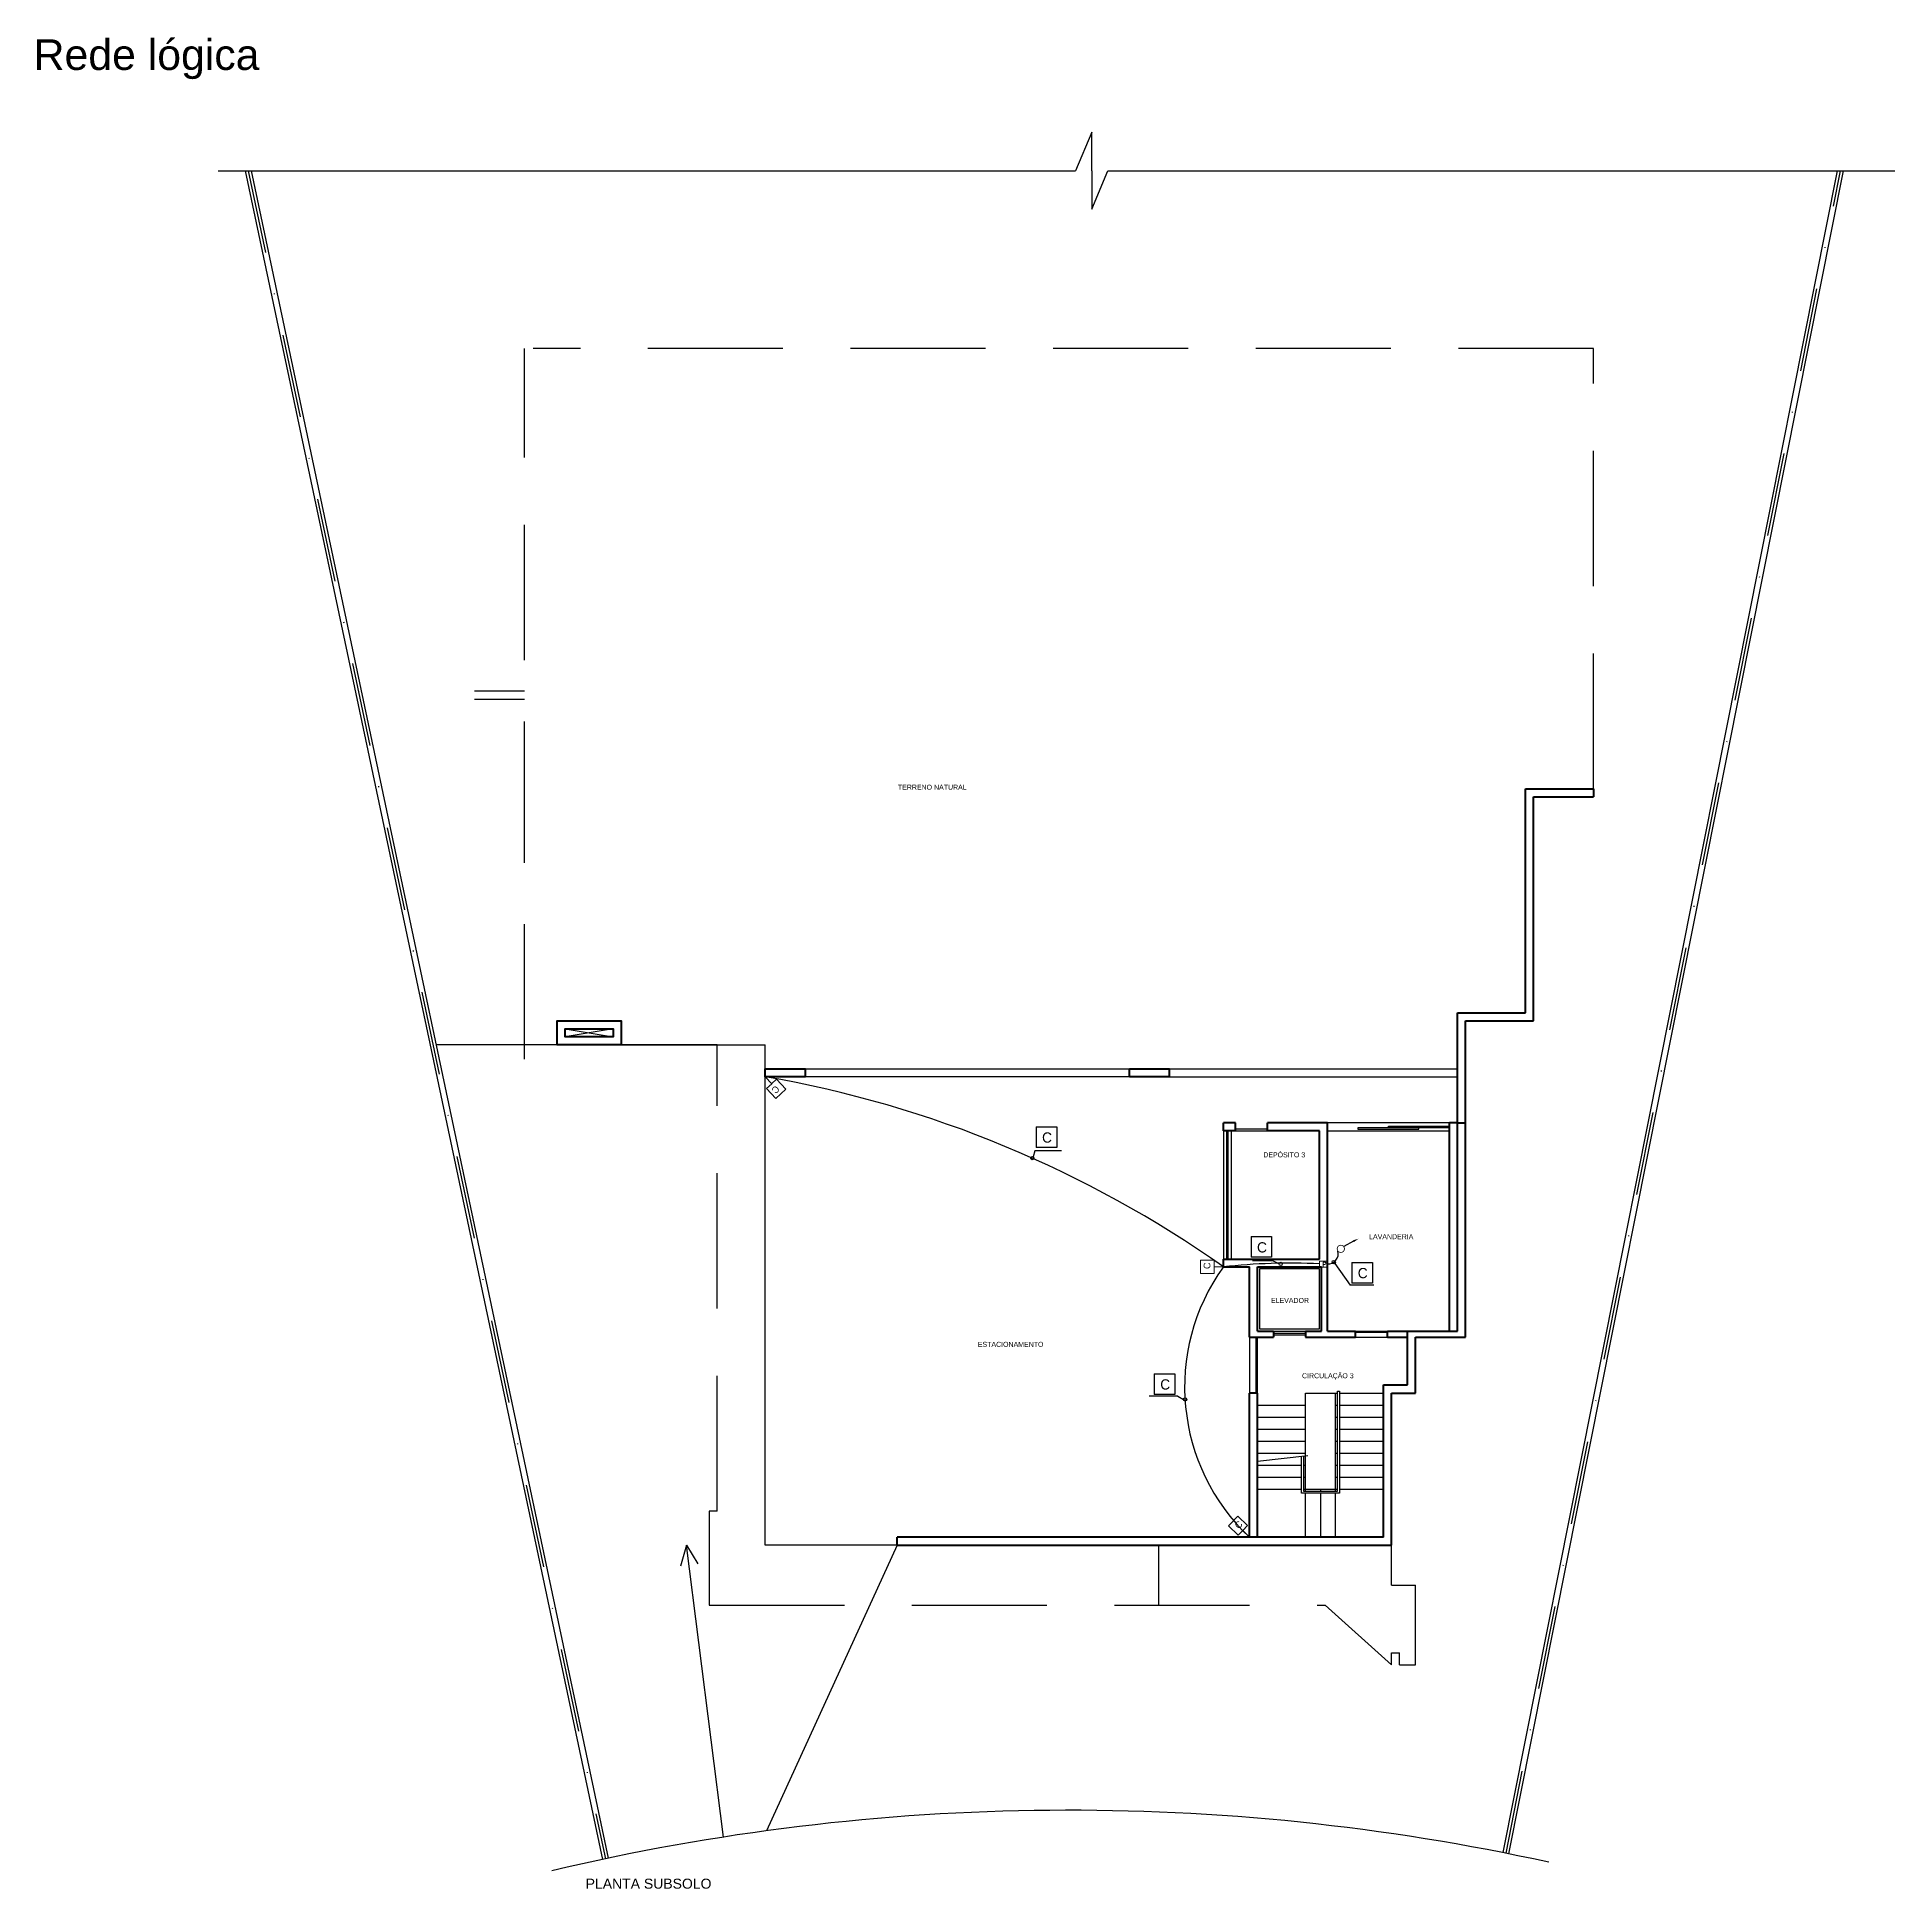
# Model space of a CAD drawing. Header units: millimetres. Extents: x 2775 to 3964, y 1473 to 2314.
# Drawn here: x 3047.8 to 3292.3, y 1781.3 to 2025 of the extents above; entities that cross this region are included whole.
import ezdxf

# ---------------------------------------------------------------- set-up
doc = ezdxf.new("R2010")
doc.units = ezdxf.units.MM
for name, pattern in [('ACAD_ISO04W100', [30, 24, -3, 0, -3]), ('DASHDOT', [1, 0.5, -0.25, 0, -0.25]), ('DASHEDX2', [38.1, 25.4, -12.7])]:
    doc.linetypes.add(name, pattern=pattern)
for name, color, linetype in [('01', 254, 'Continuous'), ('02', 7, 'Continuous'), ('03', 254, 'Continuous'), ('04', 4, 'Continuous'), ('8', 6, 'Continuous'), ('Correções', 30, 'Continuous'), ('Rede Lógica', 6, 'Continuous')]:
    doc.layers.add(name, color=color, linetype=linetype)
for name, color, linetype, lineweight in [('06', 252, 'Continuous', 60), ('EJEL05130C', 130, 'Continuous', 30), ('EJEL0580C', 80, 'Continuous', 9), ('EJEL09210C', 210, 'Continuous', 9), ('EJEL25170C', 170, 'Continuous', 25), ('EJEL25170TP', 10, 'ACAD_ISO04W100', 25)]:
    doc.layers.add(name, color=color, linetype=linetype, lineweight=lineweight)
doc.styles.add('PADRÃO', font='', dxfattribs={"height": 0.2})
doc.styles.add('SR80', font='SIMPLEX', dxfattribs={"height": 0.1})
doc.styles.get("Standard").update_dxf_attribs({"font": 'arial.ttf'})
doc.styles.get('PADRÃO').set_extended_font_data('AvantGarde Bk BT')

# ---------------------------------------------------------------- blocks, each defined once
blk = doc.blocks.new('36')
at = {"layer": 'EJEL0580C'}
for p, q in [((3412.247, 1844.068, -0.323), (3412.646, 1844.068, -0.323)), ((3412.247, 1844.068, -0.323), (3412.247, 1843.669, -0.323)), ((3412.646, 1844.068, -0.323), (3412.646, 1843.669, -0.323)), ((3412.446, 1843.669, -0.323), (3412.247, 1843.669, -0.323)), ((3412.646, 1843.669, -0.323), (3412.441, 1843.669, -0.323)), ((3412.441, 1843.669, -0.323), (3412.441, 1843.393, -0.323))]:
    blk.add_line(p, q, dxfattribs=at)
at = {"layer": 'EJEL0580C', "style": 'PADRÃO'}
blk.add_text('C', height=0.198, dxfattribs=at).set_placement((3412.382, 1843.776, -0.323))
blk = doc.blocks.new('condutor')
at = {"layer": 'EJEL05130C'}
blk.add_line((480791.9, -163045.3), (480740.1, -163045.3), dxfattribs=at)
at = {"layer": 'EJEL05130C', "ltscale": 5}
blk.add_line((480791.9, -163045.3), (480806.4, -163053.1), dxfattribs=at)
blk.add_circle((480810.4, -163053.1), 4, dxfattribs=at)
blk = doc.blocks.new('cc')
at = {"layer": 'Rede Lógica'}
for p, q in [((37491.183, 6894.684), (37491.379, 6894.684)), ((37491.183, 6894.684), (37491.183, 6894.487)), ((37491.379, 6894.684), (37491.379, 6894.487)), ((37491.281, 6894.487), (37491.183, 6894.487)), ((37491.379, 6894.487), (37491.232, 6894.487))]:
    blk.add_line(p, q, dxfattribs=at)
at = {"layer": 'Rede Lógica', "color": 6, "style": 'PADRÃO'}
blk.add_text('C', height=0.0974, dxfattribs=at).set_placement((37491.24, 6894.533))
blk = doc.blocks.new('caixa de passagem')
at = {"layer": 'EJEL0580C'}
for p, q in [((480933.9, -163946.2), (480933.9, -163931.2)), ((480933.9, -163931.2), (480953.9, -163931.2)), ((480933.9, -163946.2), (480953.9, -163946.2)), ((480953.9, -163946.2), (480953.9, -163931.2))]:
    blk.add_line(p, q, dxfattribs=at)
at = {"layer": 'EJEL0580C', "style": 'SR80'}
blk.add_text('P', height=11.5, dxfattribs=at).set_placement((480941.1, -163945.4))
blk = doc.blocks.new('Eletroduto que sober')
at = {"layer": 'EJEL09210C', "linetype": 'ByBlock', "lineweight": -2}
blk.add_line((37626.687, 7031), (37626.578, 7030.942), dxfattribs=at)
at = {"layer": 'EJEL09210C'}
blk.add_circle((37626.547, 7030.915), 0.041, dxfattribs=at)
blk.add_solid([(37626.682, 7031.01), (37626.746, 7031.029), (37626.692, 7030.99)], dxfattribs=at)

msp = doc.modelspace()

# ---------------------------------------------------------------- linework, layer by layer
at = {"layer": '01', "linetype": 'DASHDOT', "ltscale": 22}
for p, q in [((3075.56, 2007.44), (3122.58, 1785.3)), ((3241.13, 1786.03), (3285.15, 2007.44))]:
    msp.add_line(p, q, dxfattribs=at)
at = {"layer": '01', "ltscale": 5}
for p, q in [((3233.68, 1882.14), (3217.62, 1882.14)), ((3217.62, 1881.08), (3233.68, 1881.08)), ((3207.35, 1853.96), (3207.35, 1846.59)), ((3210.51, 1854.75), (3214.72, 1854.75)), ((3221.31, 1853.96), (3225.52, 1853.96)), ((3215.06, 1838.35), (3208.41, 1837.58)), ((3161.01, 1826.58), (3143.78, 1788.99))]:
    msp.add_line(p, q, dxfattribs=at)
at = {"layer": '01', "linetype": 'DASHEDX2', "ltscale": 0.7}
for p, q in [((3214.72, 1846.59), (3218.94, 1846.59)), ((3214.72, 1838.31), (3214.72, 1846.59)), ((3208.41, 1845.01), (3214.72, 1845.01)), ((3208.41, 1843.43), (3214.72, 1843.43)), ((3208.41, 1841.85), (3214.72, 1841.85)), ((3208.41, 1840.27), (3214.72, 1840.27)), ((3208.41, 1838.69), (3214.72, 1838.69))]:
    msp.add_line(p, q, dxfattribs=at)
at = {"layer": '01', "ltscale": 5}
msp.add_lwpolyline([(3216.57, 1862.92), (3208.67, 1862.92), (3208.67, 1855.02), (3210.51, 1855.02), (3214.72, 1855.02), (3216.57, 1855.02)], close=True, dxfattribs=at)
at = {"layer": '02', "ltscale": 5}
for p, q in [((3186.6, 2012.52), (3184.46, 2007.44)), ((3186.6, 2007.44), (3186.6, 2012.52)), ((3075.16, 2007.44), (3122.19, 1785.22)), ((3075.96, 2007.44), (3122.96, 1785.38)), ((3186.6, 2007.44), (3186.6, 2002.37)), ((3186.6, 2002.37), (3188.73, 2007.44)), ((3240.75, 1786.11), (3284.74, 2007.44)), ((3241.52, 1785.96), (3285.55, 2007.44)), ((3117.3, 1894.51), (3123.62, 1893.46)), ((3123.62, 1894.51), (3117.3, 1893.46)), ((3123.62, 1892.41), (3100.31, 1892.41)), ((3124.68, 1892.41), (3143.63, 1892.41)), ((3143.63, 1889.25), (3143.63, 1892.41)), ((3143.63, 1826.58), (3143.63, 1888.19)), ((3203.93, 1881.08), (3203.93, 1864.23)), ((3204.35, 1881.08), (3204.35, 1864.23)), ((3204.56, 1864.23), (3204.56, 1881.08)), ((3204.98, 1864.23), (3204.98, 1881.08)), ((3210.51, 1854.47), (3214.72, 1854.47)), ((3210.51, 1854.25), (3214.72, 1854.25)), ((3218.67, 1833.69), (3218.67, 1846.59)), ((3219.2, 1846.59), (3224.99, 1846.59)), ((3218.67, 1845.01), (3218.94, 1845.01)), ((3219.2, 1845.01), (3224.99, 1845.01)), ((3218.67, 1843.43), (3218.94, 1843.43)), ((3218.67, 1841.85), (3218.94, 1841.85)), ((3219.2, 1843.43), (3224.99, 1843.43)), ((3219.2, 1841.85), (3224.99, 1841.85)), ((3218.67, 1840.27), (3218.94, 1840.27)), ((3219.2, 1840.27), (3224.99, 1840.27)), ((3208.41, 1837.11), (3214.2, 1837.11)), ((3214.46, 1837.11), (3214.72, 1837.11)), ((3214.72, 1833.69), (3214.72, 1838.31)), ((3218.67, 1838.69), (3218.94, 1838.69)), ((3218.67, 1837.11), (3218.94, 1837.11)), ((3219.2, 1838.69), (3224.99, 1838.69)), ((3219.2, 1837.11), (3224.99, 1837.11)), ((3208.41, 1835.53), (3214.2, 1835.53)), ((3208.41, 1833.95), (3214.2, 1833.95)), ((3214.46, 1835.53), (3214.72, 1835.53)), ((3214.46, 1833.95), (3214.72, 1833.95)), ((3214.72, 1833.95), (3218.67, 1833.95)), ((3216.7, 1833.95), (3216.7, 1833.69)), ((3218.67, 1835.53), (3218.94, 1835.53)), ((3218.67, 1833.95), (3218.94, 1833.95)), ((3219.2, 1835.53), (3224.99, 1835.53)), ((3219.2, 1833.95), (3224.99, 1833.95)), ((3214.72, 1827.63), (3214.72, 1833.43)), ((3216.7, 1833.43), (3216.7, 1827.63)), ((3218.67, 1827.63), (3218.67, 1833.43)), ((3133.27, 1826.58), (3132.47, 1823.82)), ((3138.11, 1788.16), (3133.27, 1826.58)), ((3133.27, 1826.58), (3134.74, 1824.1)), ((3161.01, 1826.58), (3143.63, 1826.58))]:
    msp.add_line(p, q, dxfattribs=at)
at = {"layer": '02', "linetype": 'DASHEDX2', "ltscale": 0.7}
for p, q in [((3111.94, 1916.38), (3111.94, 1984.04)), ((3252.64, 1984.04), (3113.09, 1984.04)), ((3252.64, 1926.11), (3252.64, 1984.04)), ((3111.94, 1938.95), (3105.34, 1938.95)), ((3111.94, 1937.85), (3105.34, 1937.85)), ((3111.94, 1890.51), (3111.94, 1937.85)), ((3137.31, 1892.41), (3119.41, 1892.41)), ((3137.31, 1831.06), (3137.31, 1892.41)), ((3137.31, 1831.06), (3136.26, 1831.06)), ((3136.26, 1831.06), (3136.26, 1818.68)), ((3195.4, 1826.58), (3195.4, 1818.68)), ((3226.05, 1821.32), (3226.05, 1826.58)), ((3226.05, 1821.32), (3229.21, 1821.32)), ((3229.21, 1810.83), (3229.21, 1821.32)), ((3136.26, 1818.68), (3217.31, 1818.68)), ((3226.05, 1810.83), (3217.31, 1818.68)), ((3226.05, 1810.83), (3226.05, 1812.41)), ((3226.05, 1812.41), (3227.1, 1812.41)), ((3227.1, 1810.83), (3227.1, 1812.41)), ((3227.1, 1810.83), (3229.21, 1810.83))]:
    msp.add_line(p, q, dxfattribs=at)
at = {"layer": '02', "ltscale": 5}
for points in [[(3071.61, 2007.44), (3184.46, 2007.44)], [(3188.73, 2007.44), (3292.31, 2007.44)]]:
    msp.add_lwpolyline(points, dxfattribs=at)
for points in [[(3205.51, 1881.08), (3209.72, 1881.08), (3209.72, 1881.3), (3205.51, 1881.3)], [(3229.67, 1881.51), (3221.64, 1881.51), (3221.64, 1881.3), (3229.67, 1881.3)], [(3225.65, 1881.72), (3233.68, 1881.72), (3233.68, 1881.51), (3225.65, 1881.51)], [(3208.41, 1846.59), (3208.41, 1853.96), (3208.19, 1853.96), (3208.19, 1846.59)], [(3221.31, 1854.75), (3225.52, 1854.75), (3225.52, 1854.54), (3221.31, 1854.54)]]:
    msp.add_lwpolyline(points, close=True, dxfattribs=at)
msp.add_arc((3183.63, 1496.79), 294.9, 77.6386, 103.3519, dxfattribs=at)
at = {"layer": '03', "ltscale": 5}
for p, q in [((3148.9, 1889.25), (3191.55, 1889.25)), ((3191.55, 1888.19), (3148.9, 1888.19)), ((3196.82, 1889.25), (3234.74, 1889.25)), ((3196.82, 1888.19), (3234.74, 1888.19))]:
    msp.add_line(p, q, dxfattribs=at)
msp.add_lwpolyline([(3214.46, 1838.28), (3214.46, 1833.69), (3218.94, 1833.69), (3218.94, 1846.86), (3219.2, 1846.86), (3219.2, 1833.43), (3214.2, 1833.43), (3214.2, 1838.25)], dxfattribs=at)
at = {"layer": '06', "ltscale": 5}
for p, q in [((3243.69, 1926.11), (3252.64, 1926.11)), ((3243.69, 1896.62), (3243.69, 1926.11)), ((3244.74, 1895.57), (3244.74, 1925.06)), ((3244.74, 1925.06), (3252.64, 1925.06)), ((3252.64, 1926.11), (3252.64, 1925.06)), ((3234.74, 1896.62), (3243.69, 1896.62)), ((3234.74, 1854.75), (3234.74, 1896.62)), ((3235.79, 1895.57), (3244.74, 1895.57)), ((3235.79, 1853.96), (3235.79, 1895.57)), ((3191.55, 1888.19), (3191.55, 1889.25)), ((3191.55, 1889.25), (3196.82, 1889.25)), ((3196.82, 1888.19), (3191.55, 1888.19)), ((3196.82, 1888.19), (3196.82, 1889.25)), ((3203.93, 1881.08), (3203.93, 1882.14)), ((3205.51, 1882.14), (3203.93, 1882.14)), ((3205.51, 1881.08), (3203.93, 1881.08)), ((3205.51, 1881.08), (3205.51, 1882.14)), ((3209.72, 1881.08), (3209.72, 1882.14)), ((3217.62, 1882.14), (3209.72, 1882.14)), ((3216.57, 1881.08), (3209.72, 1881.08)), ((3216.57, 1864.23), (3216.57, 1881.08)), ((3217.62, 1854.75), (3217.62, 1882.14)), ((3233.68, 1854.75), (3233.68, 1882.14)), ((3234.74, 1882.14), (3233.68, 1882.14)), ((3234.74, 1882.14), (3235.79, 1882.14)), ((3203.93, 1864.23), (3216.57, 1864.23)), ((3203.93, 1863.18), (3203.93, 1864.23)), ((3203.93, 1863.18), (3207.35, 1863.18)), ((3207.35, 1853.96), (3207.35, 1863.18)), ((3208.41, 1863.18), (3216.83, 1863.18)), ((3208.41, 1854.75), (3208.41, 1863.18)), ((3216.83, 1854.75), (3216.83, 1863.18)), ((3207.35, 1853.96), (3210.51, 1853.96)), ((3208.41, 1854.75), (3210.51, 1854.75)), ((3210.51, 1854.75), (3210.51, 1853.96)), ((3214.72, 1854.75), (3216.83, 1854.75)), ((3214.72, 1854.75), (3214.72, 1853.96)), ((3214.72, 1853.96), (3221.31, 1853.96)), ((3217.62, 1854.75), (3221.31, 1854.75)), ((3221.31, 1853.96), (3221.31, 1854.75)), ((3225.52, 1854.75), (3234.74, 1854.75)), ((3225.52, 1853.96), (3225.52, 1854.75)), ((3225.52, 1853.96), (3228.15, 1853.96)), ((3228.15, 1847.65), (3228.15, 1854.75)), ((3229.21, 1853.96), (3235.79, 1853.96)), ((3229.21, 1846.59), (3229.21, 1853.96)), ((3207.35, 1827.63), (3207.35, 1846.59)), ((3208.41, 1846.59), (3207.35, 1846.59)), ((3208.41, 1827.63), (3208.41, 1846.59)), ((3224.99, 1827.63), (3224.99, 1847.65)), ((3224.99, 1847.65), (3228.15, 1847.65)), ((3226.05, 1826.58), (3226.05, 1846.59)), ((3226.05, 1846.59), (3229.21, 1846.59)), ((3224.99, 1827.63), (3161.01, 1827.63)), ((3161.01, 1826.58), (3161.01, 1827.63)), ((3161.01, 1826.58), (3226.05, 1826.58))]:
    msp.add_line(p, q, dxfattribs=at)
for points in [[(3119.41, 1895.57), (3123.62, 1895.57), (3124.68, 1895.57), (3124.68, 1892.41), (3116.25, 1892.41), (3116.25, 1895.57), (3119.41, 1895.57)], [(3143.63, 1889.25), (3148.9, 1889.25), (3148.9, 1888.19), (3143.63, 1888.19), (3143.63, 1889.25)]]:
    msp.add_lwpolyline(points, dxfattribs=at)
msp.add_lwpolyline([(3119.41, 1894.51), (3123.62, 1894.51), (3123.62, 1893.46), (3117.3, 1893.46), (3117.3, 1894.51)], close=True, dxfattribs=at)
at = {"layer": 'EJEL05130C', "ltscale": 5}
for p, q in [((3179.12, 1878.45), (3178.87, 1877.69)), ((3218.58, 1863.64), (3220.61, 1860.78)), ((3197.92, 1846.16), (3198.68, 1845.75))]:
    msp.add_line(p, q, dxfattribs=at)
at = {"layer": 'EJEL05130C'}
for p, q in [((3182.62, 1878.45), (3179.12, 1878.45)), ((3223.73, 1860.78), (3220.61, 1860.78)), ((3197.92, 1846.16), (3194.16, 1846.16))]:
    msp.add_line(p, q, dxfattribs=at)
at = {"layer": 'EJEL05130C', "ltscale": 5}
for centre in [(3178.78, 1877.5), (3218.46, 1863.82), (3198.89, 1845.75)]:
    msp.add_circle(centre, 0.211, dxfattribs=at)
at = {"layer": 'EJEL25170C', "ltscale": 5}
for centre, radius, start, end in [((3212.64, 1786.66), 77.02, 87.0839, 96.4974), ((3217.68, 1864.95), 1.37, 267.3511, 13.4798)]:
    msp.add_arc(centre, radius, start, end, dxfattribs=at)
at = {"layer": 'EJEL25170TP', "ltscale": 5}
for centre, radius, start, end in [((3118.42, 1742.25), 148.11, 54.7381, 80.2), ((3225.94, 1847.36), 27.11, 144.2976, 226.7032)]:
    msp.add_arc(centre, radius, start, end, dxfattribs=at)
at = {"layer": 'Rede Lógica'}
for p, q in [((3194.83, 1849.14), (3197.55, 1849.14)), ((3194.83, 1849.14), (3194.83, 1846.41)), ((3197.55, 1849.14), (3197.55, 1846.41)), ((3196.19, 1846.41), (3194.83, 1846.41)), ((3197.55, 1846.41), (3195.51, 1846.41))]:
    msp.add_line(p, q, dxfattribs=at)

# ---------------------------------------------------------------- block references
for p, xscale, yscale, zscale, rotation in [((8605.89, 18364.02, 1.45), 4.475345104476344, 4.475345104476344, 4.475345104476344, 223.2801834535791), ((11453.75, -13408.67, 1.45), 4.475345104476344, 4.475345104476344, 4.475345104476344, 90), ((-1557.7, -14863.18, 1.45), 4.475345104476341, 4.475345104476341, 4.475345104476341, 45.68869455018859)]:
    msp.add_blockref('36', p, dxfattribs=dict(xscale=xscale, yscale=yscale, zscale=zscale, rotation=rotation))
at = {"layer": 'Correções', "xscale": 11.74310191593269, "yscale": 11.74310191593269, "zscale": 11.74310191593269}
msp.add_blockref('Eletroduto que sober', (-438632.98, -80699.18), dxfattribs=at)
at = {"layer": 'EJEL05130C', "xscale": 0.05266041189005524, "yscale": 0.05266041189005524, "zscale": 0.05266041189005524}
msp.add_blockref('condutor', (-22108.2, 10450.03), dxfattribs=at)
at = {"layer": 'EJEL25170C', "xscale": 0.05266041189005524, "yscale": 0.05266041189005524, "zscale": 0.05266041189005524}
msp.add_blockref('caixa de passagem', (-22109.61, 10496.65), dxfattribs=at)
at = {"layer": 'EJEL25170TP', "xscale": 13.85999432292138, "yscale": 13.85999432292138, "zscale": 13.85999432292138}
for p in [(-516448.31, -93678.65), (-516420.02, -93693.1), (-516406.76, -93696.49)]:
    msp.add_blockref('cc', p, dxfattribs=at)

# ---------------------------------------------------------------- texts
at = {"layer": '04'}
for s, height, p in [('TERRENO NATURAL', 0.6583, (3161.09, 1925.99)), ('DEPÓSITO 3', 0.658, (3209.18, 1877.61)), ('LAVANDERIA', 0.658, (3223.11, 1866.84)), ('ELEVADOR', 0.658, (3210.19, 1858.45)), ('ESTACIONAMENTO', 0.6583, (3171.61, 1852.67)), ('CIRCULAÇÃO 3', 0.6583, (3214.28, 1848.54))]:
    msp.add_text(s, height=height, dxfattribs=at).set_placement(p)
at = {"layer": '8'}
msp.add_text('PLANTA SUBSOLO', height=1.3165, dxfattribs=at).set_placement((3119.99, 1781.37))
at = {"layer": 'EJEL05130C', "ltscale": 5, "insert": (3047.33, 2024.73), "char_height": 4.0296, "attachment_point": 1}
msp.add_mtext_dynamic_manual_height_columns('Rede lógica', width=42.0365, gutter_width=20.15, heights=[0], dxfattribs=at)
at = {"layer": 'Rede Lógica', "color": 6, "style": 'PADRÃO'}
msp.add_text('C', height=1.35, dxfattribs=at).set_placement((3195.62, 1847.05))

doc.saveas('drawing.dxf')
